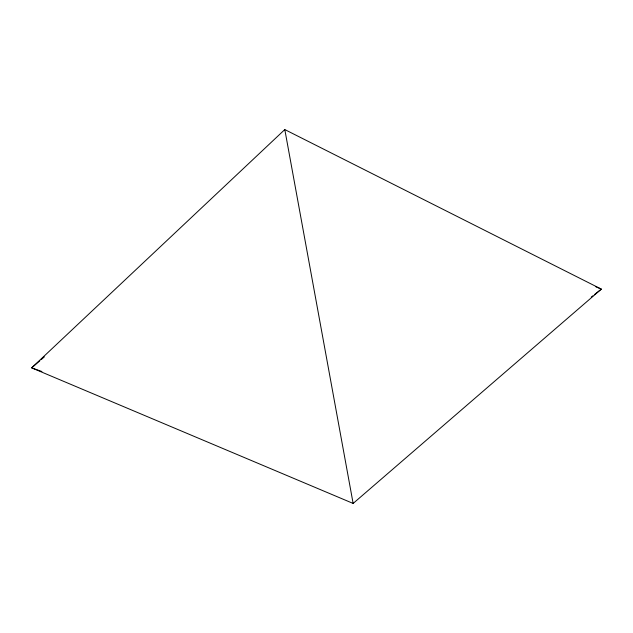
<?xml version="1.0" encoding="UTF-8"?>
<svg xmlns="http://www.w3.org/2000/svg" width="633" height="633" viewBox="0 0 633 633"><rect width="100%" height="100%" fill="white"/><g stroke="black" fill="none" stroke-linecap="round" stroke-linejoin="round"><path stroke-width="0.95" d="M284.803 129.567L31.65 367.852L353.135 503.433L601.35 289.123L284.803 129.567L353.135 503.433M39.871 360.755L31.65 367.852L41.889 371.516M41.367 359.465L44.357 356.877M591.269 297.099L592.82 295.872M594.371 294.646L601.35 289.123L595.882 286.82"/></g></svg>
